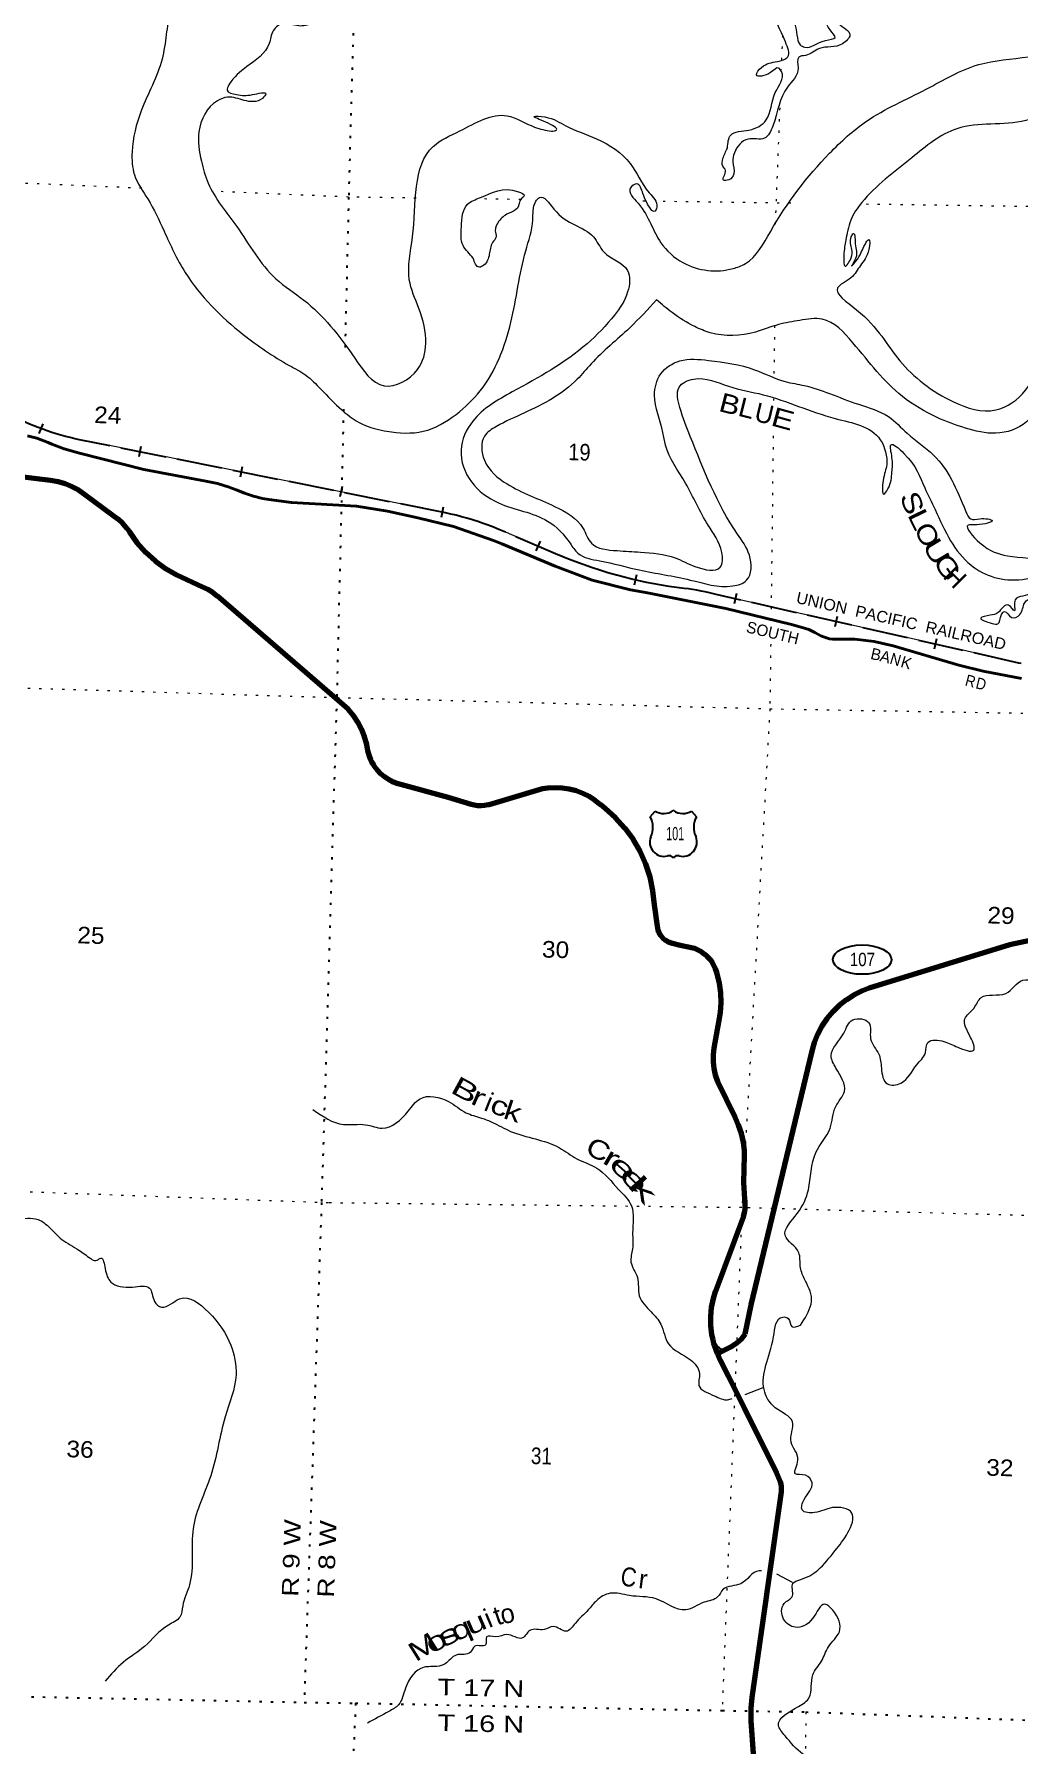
# Model space of a CAD drawing. Header units: feet. Extents: x -757852 to -501257, y -360805 to -170898.
# Drawn here: x -689330 to -678967, y -207059 to -189060 of the extents above; entities that cross this region are included whole.
import ezdxf
from ezdxf.enums import TextEntityAlignment as Align

# ---------------------------------------------------------------- set-up
doc = ezdxf.new("R2010")
doc.units = ezdxf.units.FT
doc.header["$LTSCALE"] = 80
doc.linetypes.add('DOTTED', pattern=[1.5, 0.3, -1.2])
doc.linetypes.add('LONG_DASHED', pattern=[7.5, 6, -1.5])
for name, color, linetype, lineweight in [('16', 7, 'Continuous', 25), ('17', 7, 'Continuous', 25), ('20', 7, 'Continuous', 70), ('23', 7, 'Continuous', 70), ('24', 7, 'Continuous', 25), ('26', 7, 'Continuous', 40), ('27', 7, 'Continuous', 13), ('34', 7, 'Continuous', 13), ('39', 7, 'Continuous', 13), ('41', 7, 'Continuous', 13), ('6', 7, 'DOTTED', 25), ('63', 7, 'Continuous', 25), ('7', 7, 'DOTTED', 13)]:
    doc.layers.add(name, color=color, linetype=linetype, lineweight=lineweight)

msp = doc.modelspace()

# ---------------------------------------------------------------- linework, layer by layer
at = {"layer": '16'}
for p, q in [((-682846.39, -197294.18), (-682795.08, -197235.42)), ((-682603.32, -197229.45), (-682603.6, -197229.65)), ((-682411.23, -197235.33), (-682359.84, -197294.18))]:
    msp.add_line(p, q, dxfattribs=at)
for centre, radius, start, end in [((-682704, -197077.76), 182.07, 239.97227, 303.45418), ((-682502.22, -197078.26), 181.52, 236.33975, 300.08743), ((-682502.23, -197077.76), 182.07, 236.54582, 236.59441), ((-683039.37, -197404.81), 222.05, 332.97043, 29.75871), ((-682166.87, -197404.81), 222.05, 150.24129, 207.02957), ((-682700.18, -197559.71), 151.42, 159.09177, 283.81923), ((-682506.06, -197559.71), 151.42, 256.18077, 20.90823)]:
    msp.add_arc(centre, radius, start, end, dxfattribs=at)
for centre, major_axis, start_param, end_param in [((-682644.84, -197758.53), (-19.56, 51.67), 4.95877769, 6.28318531), ((-682561.39, -197758.53), (19.56, 51.67), 0, 1.32637542)]:
    msp.add_ellipse(centre, major_axis=major_axis, ratio=0.929097, start_param=start_param, end_param=end_param, dxfattribs=at)
at = {"layer": '17'}
msp.add_ellipse((-680616.19, -198797.23), major_axis=(-309.24, 1), ratio=0.500121, dxfattribs=at)
at = {"layer": '20'}
msp.add_line((-681855.13, -203516.62), (-682022.77, -203180.27), dxfattribs=at)
for points in [[(-685718, -196803.97), (-685748.87, -196763.85), (-685760.02, -196745.72), (-685775.4, -196720.69), (-685785.75, -196695.72), (-685801.03, -196657.85), (-685818.54, -196596.72), (-685825.17, -196559.09), (-685829.59, -196534), (-685836.64, -196509.09), (-685852.64, -196452.61), (-685884.11, -196374), (-685923.62, -196299.1), (-685970.75, -196228.75), (-686024.97, -196163.71), (-686026.9, -196161.63), (-687376.07, -194992.83), (-687400.61, -194971.39), (-687450.48, -194934.38), (-687503.95, -194902.79), (-687560.43, -194876.97), (-687828.38, -194753.22), (-687945.52, -194684.45), (-688054.83, -194603.82), (-688155.12, -194512.21), (-688245.28, -194410.61), (-688324.32, -194300.15), (-688328.75, -194293.17), (-688355.52, -194256.04), (-688398.23, -194206.74), (-688445.85, -194162.18), (-688497.87, -194122.84), (-688795.68, -193901.92), (-688860.41, -193858.25), (-688930.14, -193821.12), (-689003.37, -193791.47), (-689079.3, -193769.65), (-689157.1, -193755.88), (-689503, -193715.05)], [(-682184.91, -202798.78), (-682197.57, -202742.58), (-682208.72, -202647.55), (-682209.88, -202551.87), (-682201.03, -202456.6), (-682182.27, -202362.77), (-682159.88, -202288.35), (-681864.25, -201498.83), (-681853.99, -201460.72), (-681847.77, -201421.74), (-681845.65, -201382.33), (-681847.67, -201342.91), (-681850.93, -201319.01), (-681860, -201142.05), (-681854, -200863.05), (-681855.73, -200808.29), (-681866.33, -200716.64), (-681886.44, -200626.6), (-681915.86, -200539.15), (-681954.26, -200455.26), (-682135.49, -200082.8), (-682158.26, -200014.39), (-682173.75, -199943.97), (-682181.8, -199872.32), (-682182.31, -199800.23), (-682175.29, -199728.47), (-682163.43, -199668.28), (-682125.35, -199453.7), (-682107.29, -199352.54), (-682099.9, -199250.04), (-682103.27, -199147.33), (-682117.35, -199045.54), (-682142, -198945.78), (-682146.54, -198931.22), (-682158.99, -198894.92), (-682175.54, -198859.18), (-682195.73, -198825.37), (-682219.35, -198793.85), (-682246.13, -198764.97), (-682275.79, -198739.05), (-682307.99, -198716.38), (-682342.39, -198697.19), (-682378.6, -198681.71), (-682544, -198644.05), (-682596.68, -198630.65), (-682612.14, -198627.66), (-682632.83, -198621.67), (-682652.79, -198613.55), (-682671.79, -198603.39), (-682689.62, -198591.3), (-682706.09, -198577.41), (-682721.02, -198561.88), (-682734.24, -198544.87), (-682745.61, -198526.57), (-682755.01, -198507.19), (-682762.33, -198486.92), (-682767.49, -198466.01), (-682770.44, -198444.67), (-682802.04, -198219.49), (-682817.63, -198073.85), (-682848.36, -197930.64), (-682893.89, -197791.43), (-682953.72, -197657.74), (-683027.2, -197531.04), (-683113.52, -197412.71), (-683211.74, -197304.06), (-683320.77, -197206.26), (-683367.48, -197170.19), (-683426.02, -197123.2), (-683489.15, -197082.58), (-683556.19, -197048.79), (-683626.38, -197022.19), (-683698.98, -197003.08), (-683773.17, -196991.66), (-683848.15, -196988.05), (-683923.1, -196992.3), (-683981.52, -197001.15), (-684542, -197167.05), (-684553.39, -197169.93), (-684589.11, -197176.37), (-684625.31, -197179.04), (-684661.58, -197177.92), (-684697.54, -197173.01), (-684732.79, -197164.37), (-684973, -197091.05), (-685500.44, -196949.26), (-685511.46, -196945.52), (-685558.26, -196926.21), (-685602.79, -196902.11), (-685644.55, -196873.49), (-685683.1, -196840.65), (-685718, -196803.97)], [(-682138.35, -202942.93), (-682176.54, -202835.93), (-682184.91, -202798.78)], [(-682022.77, -203180.27), (-682105.9, -203013.5), (-682138.35, -202942.93)], [(-681727, -207592.05), (-681783.42, -206809.08), (-681783.95, -206673.2), (-681773.6, -206560.96), (-681465.32, -204398.43), (-681464.54, -204391.52), (-681463.36, -204366.06), (-681464.85, -204340.62), (-681468.99, -204315.48), (-681475.73, -204290.9), (-681485.01, -204267.17), (-681515, -204199.05), (-681855.13, -203516.62)]]:
    msp.add_lwpolyline(points, dxfattribs=at)
at = {"layer": '23'}
for points in [[(-681846.14, -202734.73), (-681785.7, -202431.16), (-681143.38, -199761.16), (-681117.36, -199668.93), (-681081.83, -199579.93), (-681037.2, -199495.13), (-680983.95, -199415.46), (-680922.66, -199341.79), (-680854.01, -199274.93), (-680778.75, -199215.62), (-680697.69, -199164.49), (-680611.74, -199122.12), (-680540.85, -199095.1), (-679060.43, -198639.15), (-678667, -198553.51)], [(-682138.35, -202942.93), (-681999.74, -202870.3), (-681935.18, -202828.63), (-681885.19, -202786.95), (-681846.14, -202734.73)]]:
    msp.add_lwpolyline(points, dxfattribs=at)
at = {"layer": '24'}
for points in [[(-682184.91, -202798.78), (-682145.51, -202861.97), (-682116.36, -202886.97), (-682089.28, -202899.47), (-682047.49, -202901.16)], [(-682094.35, -203032.72), (-682110.11, -202968.24), (-682108.03, -202949.48), (-682092.92, -202922.04)]]:
    msp.add_lwpolyline(points, dxfattribs=at)
at = {"layer": '26'}
msp.add_lwpolyline([(-678937.49, -195840.4), (-679340.85, -195762.29), (-679597.1, -195699.38), (-680289.38, -195495.16), (-680489.48, -195450.41), (-680693.15, -195426.83), (-680898.18, -195424.67), (-680903.69, -195424.91), (-680929.05, -195424.16), (-680960.98, -195420.21), (-680992.32, -195412.94), (-681022.73, -195402.43), (-681051.88, -195388.81), (-681112.65, -195353.73), (-681178.21, -195324.46), (-681246.47, -195302.2), (-681359, -195270.05), (-682051, -195104.05), (-682876, -194938.05), (-683054.9, -194906.45), (-683457.94, -194803.53), (-683848, -194659.05), (-684410, -194424.05), (-684495.61, -194387.56), (-684916, -194239.05), (-685291, -194149.05), (-685613, -194080.05), (-685937.73, -194027.41), (-686623, -193987.05), (-686861.88, -193955.16), (-686925.93, -193945.11), (-687022.19, -193921.34), (-687115.43, -193887.63), (-687194, -193856.05), (-687243.21, -193838.8), (-687279.8, -193824.62), (-687400.88, -193787.02), (-687525.23, -193762.28), (-688176, -193640.05), (-688855.18, -193467.81), (-689014.83, -193423.16), (-689143.37, -193373.51), (-689183.45, -193355.6), (-689303.44, -193311.8), (-689402.35, -193287.04)], dxfattribs=at)
at = {"layer": '34'}
for p, q in [((-685000.43, -194095.22), (-688854.79, -193326.01)), ((-683819, -194537.05), (-684440.42, -194269.38)), ((-678967.34, -195675.57), (-682153.96, -194954.89))]:
    msp.add_line(p, q, dxfattribs=at)
for centre, radius, start, end in [((-688259.85, -190516.18), 2872.12, 242.81551, 258.04505), ((-685722.07, -197403.09), 3385.67, 67.75597, 77.6932), ((-681801.2, -189692.03), 5248.4, 247.38974, 254.51541), ((-681962.8, -190327.18), 4593.18, 254.34294, 263.4216), ((-682808.97, -197444.24), 2574.09, 75.25817, 82.85958)]:
    msp.add_arc(centre, radius, start, end, dxfattribs=at)
at = {"layer": '39'}
for p, q in [((-681266.4, -202641.72), (-681228.62, -202588.58)), ((-681845.75, -203372.33), (-681656.72, -203299.63)), ((-681348.04, -205350.76), (-681512.3, -205264.91))]:
    msp.add_line(p, q, dxfattribs=at)
for points in [[(-678220, -187600.05), (-678127, -187502.05), (-677975, -187387.05), (-677912, -187439.05), (-677969, -187524.05), (-677995, -187588.05), (-677929, -187608.05), (-677826, -187524.05), (-677740, -187539.05), (-677675, -187646.05), (-677551, -187677.05), (-677596, -187698.05), (-677701, -187665.05), (-677775, -187584.05), (-677864, -187602.05), (-677931, -187691.05), (-677992, -187642.05), (-678017, -187583.05), (-677966, -187498.05), (-678006, -187477.05), (-678070, -187540.05), (-678171, -187641.05), (-678265, -187615.05), (-678431, -187501.05), (-678558, -187377.05), (-678642, -187147.05), (-678785, -186954.05), (-678954, -186751.05), (-679027, -186681.05), (-679206, -186696.05), (-679598, -186824.05), (-679719, -186846.05), (-679695, -186932.05), (-679633, -187070.05), (-679637, -187130.05), (-679697, -187056.05), (-679781, -186913.05), (-679808, -186860.05), (-679945, -186864.05), (-680251, -187038.05), (-680682, -187394.05), (-681204, -187661.05), (-681576, -187888.05), (-681694, -188191.05), (-681752, -188336.05), (-681502, -188673.05), (-681302, -189067.05), (-681267, -189173.05), (-681221, -189196.05), (-681002, -189126.05), (-680901, -189095.05), (-680953, -189015.05), (-680998, -188903.05), (-680944, -188699.05), (-680810, -188445.05), (-680651, -188375.05), (-680496, -188501.05), (-680351, -188577.05), (-680169, -188546.05), (-680177, -188453.05), (-680237, -188365.05), (-680158, -188218.05), (-680177, -188105.05), (-680077, -188054.05), (-679957, -187991.05), (-679927, -188020.05), (-680036, -188103.05), (-680094, -188156.05), (-680075, -188251.05), (-680174, -188371.05), (-680113, -188487.05), (-680168, -188629.05), (-680323, -188636.05), (-680513, -188542.05), (-680704, -188462.05), (-680829, -188568.05), (-680929, -188820.05), (-680864, -188949.05), (-680745, -189067.05), (-680822, -189161.05), (-681065, -189211.05), (-681214, -189283.05), (-681283, -189301.05), (-681290, -189416.05), (-681402, -189616.05), (-681556, -190026.05), (-681644, -190154.05), (-681816, -190164.05), (-681961, -190308.05), (-681977, -190404.05), (-681967, -190530.05), (-682019, -190592.05), (-682075, -190595.05), (-682054, -190493.05), (-682083, -190448.05), (-682081, -190369.05), (-682034, -190258.05)], [(-689625.18, -187576.2), (-689256, -187406.05), (-688762, -187263.05), (-688360, -187289.05), (-687881, -187492.05), (-687561, -187745.05), (-687534, -188100.05), (-687666, -188396.05), (-687897, -188832.05), (-687940, -189064.05), (-687985, -189323.05), (-688204, -189866.05), (-688300, -190298.05), (-688275, -190540.05), (-688135, -190794.05), (-687964, -191131.05), (-687741, -191568.05), (-687130, -192219.05), (-686645, -192545.05), (-686473, -192647.05), (-686312, -192796.05), (-685842, -193178.05), (-685619, -193237.05), (-685235, -193238.05), (-684890, -193060.05), (-684635, -192812.05), (-684313, -192091.05), (-684157, -191340.05), (-684082, -191014.05), (-684050, -190818.05), (-684013, -190779.05), (-683861, -190900.05), (-683639, -191067.05), (-683445, -191192.05), (-683335, -191350.05), (-683087, -191546.05), (-683084, -191772.05), (-683223, -192015.05), (-683511, -192317.05), (-684298, -192824.05), (-684715, -193132.05), (-684838, -193436.05), (-684727, -193771.05), (-684445, -193991.05), (-683926, -194183.05), (-683689, -194417.05), (-683608, -194522.05), (-683377, -194601.05), (-682963, -194697.05), (-682425, -194803.05), (-681977, -194865.05), (-681832, -194806.05), (-681803, -194542.05), (-681929, -194319.05), (-682425, -193292.05), (-682535, -192987.05), (-682543, -192775.05), (-682390, -192689.05), (-682022, -192764.05), (-681658, -192853.05), (-680899, -193104.05), (-680425, -193327.05), (-680358, -193589.05), (-680395, -193757.05), (-680387, -193898.05), (-680345, -193845.05), (-680302, -193669.05), (-680302, -193514.05), (-680312, -193379.05), (-680176, -193471.05), (-679957, -193834.05), (-679849, -194062.05), (-679685, -194391.05), (-679471, -194645.05), (-678928, -194797.05), (-678523, -194833.05), (-678495, -194892.05), (-678727, -194917.05), (-678925, -194972.05), (-679005, -195010.05), (-679014, -195129.05), (-679075, -195066.05), (-679186, -195146.05), (-679269, -195174.05), (-679368, -195205.05), (-679249, -195259.05), (-679187, -195265.05), (-679150, -195167.05), (-679119, -195136.05), (-679044, -195196.05), (-678957, -195166.05), (-678907, -195045.05), (-678672, -194977.05), (-678424, -194946.05), (-678373, -194841.05), (-678307, -194795.05), (-678023, -194783.05)], [(-683887, -190082.05), (-683834, -190067.05), (-683946, -189986.05), (-684067, -189926.05), (-683955, -189931.05), (-683736, -190024.05), (-683412, -190160.05), (-683058, -190420.05), (-682857, -190729.05), (-682777, -190881.05), (-682796, -190922.05), (-682884, -190831.05), (-682924, -190736.05), (-682989, -190635.05), (-683053, -190676.05), (-682975, -190839.05), (-682735, -191254.05), (-682498, -191466.05), (-681975, -191526.05), (-681845, -191473.05), (-681582, -191138.05), (-680959, -190313.05), (-680570, -189976.05), (-679941, -189638.05), (-679389, -189380.05), (-678865, -189298.05), (-678557, -189269.05), (-678395, -189285.05), (-678051, -189162.05), (-677686, -188849.05), (-677084, -188435.05), (-676497, -188303.05), (-676244, -188317.05), (-676066, -188370.05), (-675973, -188356.05), (-675861, -188422.05), (-675530, -188385.05), (-674837, -188417.05), (-674232, -188433.05), (-673630, -188170.05), (-673460, -188145.05), (-673358, -188168.05), (-672983, -188195.05), (-672705, -188317.05), (-672468, -188346.05), (-672461, -188387.05), (-672390, -188425.05), (-672220, -188317.05), (-671641, -187877.05), (-671505, -187551.05), (-671402.04, -187263.32)], [(-682034, -190258.05), (-681999, -190122.05), (-681807, -190069.05), (-681625, -189962.05), (-681530, -189675.05), (-681464, -189453.05), (-681495, -189416.05), (-681581, -189464.05), (-681728, -189488.05), (-681674, -189409.05), (-681507, -189347.05), (-681399, -189298.05), (-681423, -189142.05), (-681590, -188803.05), (-681958, -188354.05), (-682398, -188082.05), (-682604, -188018.05), (-682994, -187829.05), (-683408, -187747.05), (-683792, -187651.05), (-684580, -187579.05), (-684837, -187575.05), (-685220, -187518.05), (-685603, -187561.05), (-685970, -187760.05), (-686243, -188024.05), (-686297, -188127.05), (-686116, -188132.05), (-685805, -188083.05), (-685494, -187979.05), (-685258, -187950.05), (-685003, -187812.05), (-684808, -187826.05), (-684615, -188050.05), (-684148, -188442.05), (-684030, -188486.05), (-683813, -188609.05), (-683555, -188743.05), (-683394, -188804.05), (-683199, -188808.05), (-683038, -188873.05), (-683065, -188920.05), (-683242, -188851.05), (-683437, -188835.05), (-683592, -188780.05), (-683792, -188722.05), (-684057, -188586.05), (-684243, -188452.05), (-684588, -188232.05), (-684779, -187945.05), (-684955, -187908.05), (-685212, -188013.05), (-685585, -188127.05), (-686022, -188226.05), (-686276, -188242.05), (-686433, -188391.05), (-686528, -188555.05), (-686738, -188742.05), (-686763, -188846.05), (-686635, -188914.05), (-686482, -188915.05), (-686377, -188839.05), (-686274, -188832.05), (-686299, -188868.05), (-686406, -188945.05), (-686546, -188973.05), (-686702, -188945.05), (-686815, -189024.05), (-686857, -189158.05), (-687091, -189401.05), (-687281, -189594.05), (-687301, -189650.05), (-687202, -189695.05), (-687033, -189696.05), (-686892, -189688.05), (-686929, -189735.05), (-687119, -189756.05), (-687295, -189723.05), (-687402, -189760.05), (-687597, -190088.05), (-687571, -190395.05), (-687499, -190627.05), (-687199, -191084.05), (-686786, -191633.05), (-686494, -191857.05), (-685957, -192468.05), (-685647, -192759.05), (-685295, -192588.05), (-685208, -192315.05), (-685282, -191946.05), (-685382, -191643.05), (-685348, -191193.05), (-685130, -190240.05), (-684850, -190077.05), (-684352, -189918.05), (-684064, -190037.05), (-683887, -190082.05)], [(-665001, -193008.05), (-665419, -192871.05), (-665613, -192735.05), (-665875, -192548.05), (-666011, -192442.05), (-666224, -192232.05), (-666677, -191563.05), (-666879, -191089.05), (-666984, -190595.05), (-667168, -190334.05), (-667654, -190038.05), (-668014, -189965.05), (-668355, -189945.05), (-668687, -189801.05), (-668856, -189754.05), (-668895, -189779.05), (-668852, -189899.05), (-668835, -190071.05), (-668886, -190172.05), (-668977, -190173.05), (-668969, -190105.05), (-668932, -190029.05), (-668987, -189815.05), (-669057, -189678.05), (-669319, -189543.05), (-670311, -189298.05), (-670802, -189286.05), (-671310, -189265.05), (-672020, -189078.05), (-672686, -188859.05), (-673139, -188687.05), (-673666, -188602.05), (-674274, -188721.05), (-674724, -188891.05), (-675314, -189233.05), (-675431, -189308.05), (-675359, -189378.05), (-675046, -189325.05), (-674701, -189307.05), (-674081, -189339.05), (-673822, -189298.05), (-673570, -189337.05), (-673401, -189471.05), (-673198, -189623.05), (-672968, -189876.05), (-672734, -190208.05), (-672505, -190491.05), (-672484, -190610.05), (-672495, -190648.05), (-672617, -190413.05), (-672920, -190088.05), (-673163, -189792.05), (-673385, -189608.05), (-673548, -189420.05), (-673711, -189359.05), (-673905, -189390.05), (-674096, -189449.05), (-674510, -189379.05), (-675042, -189410.05), (-675392, -189476.05), (-675754, -189542.05), (-676403, -189701.05), (-677093, -189780.05), (-677396, -189823.05), (-678322, -189911.05), (-678686, -189909.05), (-678894, -189967.05), (-679619, -190055.05), (-680094, -190360.05), (-680620, -190832.05), (-680736, -191018.05), (-680788, -191225.05), (-680809, -191390.05), (-680796, -191501.05), (-680733, -191414.05), (-680724, -191324.05), (-680731, -191191.05), (-680708, -191157.05), (-680689, -191265.05), (-680683, -191412.05), (-680727, -191499.05), (-680663, -191422.05), (-680586, -191272.05), (-680547, -191220.05), (-680545, -191325.05), (-680635, -191494.05), (-680735, -191624.05), (-680875, -191730.05), (-680674, -191961.05), (-680219, -192498.05), (-679654, -192929.05), (-679210, -193014.05), (-678898, -192807.05), (-678691, -192155.05), (-678634, -191505.05), (-678512, -190892.05), (-678452, -190675.05)], [(-684708.79, -191420.08), (-684711, -191417.05), (-684817, -191283.05), (-684834, -191087.05), (-684771, -190850.05), (-684634, -190779.05), (-684234, -190718.05), (-684173, -190760.05), (-684202, -190790.05), (-684245, -190889.05), (-684341, -190947.05), (-684440, -191028.05), (-684477, -191128.05), (-684469, -191192.05), (-684505, -191252.05), (-684540, -191376.05), (-684598, -191491.05), (-684645, -191511.05), (-684711, -191417.05)], [(-675535, -191622.05), (-675676, -191768.05), (-675714, -191842.05), (-675679, -191889.05), (-675788, -191892.05), (-675944, -192069.05), (-676177, -192215.05), (-676438, -192348.05), (-676750, -192480.05), (-677090, -192440.05), (-677289, -192376.05), (-677412, -192288.05), (-677733, -191786.05), (-677889, -191393.05), (-678079, -190927.05), (-678184, -190873.05), (-678280, -190933.05), (-678344, -191124.05), (-678382, -191413.05), (-678343, -191646.05), (-678496, -192454.05), (-678741, -192945.05), (-678888, -193140.05), (-679209, -193259.05), (-679529, -193204.05), (-679827, -193093.05), (-680193, -192871.05), (-680714, -192306.05), (-681037, -192058.05), (-681272, -192071.05), (-681495, -192115.05), (-681740, -192194.05), (-682215, -192201.05), (-682378, -192136.05), (-682615, -191990.05), (-682780, -191855.05)], [(-682780, -191855.05), (-683062, -192149.05), (-683469, -192529.05), (-683614, -192690.05), (-684171, -193045.05), (-684465, -193187.05), (-684591, -193290.05), (-684592, -193542.05), (-684353, -193792.05), (-683853, -194028.05), (-683554, -194260.05), (-683466, -194415.05), (-683195, -194494.05), (-682950, -194509.05), (-682584, -194571.05), (-682365, -194664.05), (-682110, -194668.05), (-682093, -194513.05), (-682238, -194225.05), (-682475, -193784.05), (-682685, -193383.05), (-682713, -193251.05), (-682801, -192858.05), (-682736, -192635.05), (-682535, -192498.05), (-682233, -192492.05), (-681748, -192591.05), (-681425, -192715.05), (-681225, -192757.05), (-680960, -192841.05), (-680654, -192954.05), (-680338, -193084.05), (-680142, -193259.05), (-679865, -193488.05), (-679525, -194081.05), (-679473, -194161.05), (-679379, -194158.05), (-679247, -194178.05), (-679409, -194222.05), (-679501, -194227.05), (-679376, -194412.05), (-679088, -194547.05), (-678631, -194592.05), (-678045, -194553.05), (-677916, -194405.05), (-677951, -194286.05), (-678091, -194054.05), (-678142, -193805.05), (-678155, -193609.05), (-677963, -193512.05), (-677840, -193427.05), (-677842, -193290.05), (-677754, -193231.05), (-677643, -193232.05), (-677611, -193138.05), (-677628, -193041.05), (-677707, -192988.05), (-677715, -192926.05), (-677597, -193016.05), (-677513, -193103.05), (-677524, -193191.05), (-677536, -193271.05), (-677746, -193299.05), (-677751, -193392.05), (-677736, -193503.05), (-678033, -193655.05), (-678073, -193781.05), (-678016, -194040.05), (-677830, -194269.05), (-677831, -194456.05), (-677891, -194531.05), (-677854, -194576.05), (-677718, -194516.05), (-677332, -194432.05), (-677023, -194330.05), (-676858, -194122.05), (-676655, -194107.05), (-676508, -193979.05), (-676474, -193758.05), (-676516, -193765.05), (-676673, -193821.05), (-676784, -193778.05), (-676744, -193624.05), (-676708, -193564.05), (-676604, -193511.05), (-676582, -193471.05), (-676681, -193459.05), (-676728, -193425.05), (-676717, -193391.05), (-676609, -193418.05), (-676539, -193430.05), (-676545, -193563.05), (-676677, -193620.05), (-676718, -193711.05), (-676644, -193782.05), (-676530, -193735.05), (-676447, -193648.05)], [(-681228.62, -202588.58), (-681147.5, -202367.81), (-681225.18, -202152.18), (-681267.41, -202024.14), (-681283.07, -201880.84), (-681426.05, -201699.39), (-681298.43, -201467.99), (-681182.35, -201220.15), (-681103.99, -200828.31), (-680953.49, -200571.47), (-680894.26, -200343.99), (-680802.97, -200183.89), (-680891.82, -199939.75), (-680941.95, -199807.44), (-680810.19, -199572.15), (-680713.44, -199430.32), (-680545.74, -199461.67), (-680526.88, -199631.22), (-680441.45, -199790.77), (-680413.94, -199940.48), (-680350.76, -200105.37), (-680209.91, -200095.66), (-680041.33, -199903.75), (-679951.04, -199775.8), (-679923.68, -199670.03), (-679754.68, -199659.18), (-679609.97, -199719.99), (-679442.21, -199749.32), (-679474.22, -199615.57), (-679534.4, -199418.58), (-679438.59, -199306.89), (-679364.9, -199196.53), (-679104.51, -199152.3), (-678925.57, -199015.03), (-678682.53, -199012.5), (-678568.68, -198837), (-678342.95, -198809.8), (-678169.6, -198658.27), (-678037.8, -198746.85), (-677968.75, -198851.57), (-677891.78, -198829.82), (-677746, -198920.84), (-677721.45, -199036.26), (-677684.49, -199139.99), (-677544.32, -199152.38), (-677515.39, -199060.75), (-677432.5, -198912.45), (-677315.44, -198958.32), (-677180.46, -199008.77), (-677096.89, -199033.49), (-677018.63, -199100.28), (-676897.05, -198999.45), (-676799.74, -198839.53), (-676897.25, -198745.99), (-677078.07, -198684.06), (-677180.21, -198610.49), (-677134.36, -198491.22), (-676722.47, -198523.43), (-676325.08, -198456.77), (-676053.59, -198540.81), (-676042.22, -198627.66), (-675924.63, -198591.07), (-675787.62, -198510.83), (-675682.79, -198562.36), (-675611.87, -198606.8), (-675593.11, -198649.62), (-675520.75, -198712.21), (-675510.16, -198889.56), (-675612.74, -199025.17), (-675688.06, -199123.42), (-675574.13, -199205.4), (-675320.69, -199386.25), (-675119.07, -199424.68), (-674942.45, -199297.39), (-674861.47, -199275.76), (-674814.54, -199381.82), (-674919.71, -199471.09), (-674949.59, -199528.5), (-674756.68, -199588.79), (-674536.37, -199672.06), (-674360.1, -199621.2), (-674182.35, -199522.11), (-674046.33, -199474.02), (-673965.18, -199577.11), (-673957.73, -199726.2), (-673910.4, -199753.82), (-673727.29, -199741.39), (-673544.45, -199672.63), (-673548.07, -199529.69), (-673628.27, -199460.83), (-673626.49, -199338.18), (-673375.61, -199341.93), (-673236.03, -199438.79), (-673119.41, -199498.73), (-672980.52, -199617.69), (-672983.52, -199844.9), (-672910.17, -200070.46)], [(-686397.03, -200374.6), (-686074.58, -200531.43), (-685841.75, -200534.63), (-685666.15, -200570.24), (-685393.58, -200391.62), (-685269.06, -200260.7), (-684968.77, -200290.12), (-684785.68, -200408.45), (-684622.74, -200463.79), (-684507.69, -200509.59), (-684315.83, -200604.05), (-683803.11, -200776.84), (-683617.96, -200893.21), (-683410.11, -200990.18), (-683180.1, -201214.55), (-683044.89, -201387.71), (-683031.64, -201673.76), (-683032.71, -201838.68), (-683049.09, -201978.98), (-682981.84, -202141.99), (-682961.65, -202333.71), (-682836.41, -202504.55), (-682735.94, -202632.38), (-682654.01, -202840.1), (-682422.26, -203008.21), (-682328.37, -203153.94), (-682334.16, -203276.46), (-682172.89, -203386.06), (-682031.64, -203428.66), (-681982.48, -203415.82)], [(-690037.22, -201220.59), (-689833.92, -201390.52), (-689763.37, -201447.02), (-689516.73, -201523.06), (-689290.11, -201532.09), (-689166.27, -201618.4), (-689039.54, -201741.01), (-688860.28, -201853.18), (-688734.56, -201943.57), (-688682.96, -201963.28), (-688630, -201938.77), (-688583.2, -202048.84), (-688523.29, -202189.5), (-688296.02, -202242.81), (-688115.6, -202252.42), (-688063.72, -202392.83), (-687989.29, -202453.47), (-687799.81, -202364.8), (-687494.97, -202507.01), (-687260.72, -202854.22), (-687206.08, -203165.69), (-687320.1, -203606.71), (-687471.8, -204227.6), (-687657.55, -204781.06), (-687695.98, -205375.28), (-687767.06, -205596.36), (-687796.8, -205714.12), (-687917.89, -205798.88), (-688169.82, -206024.41), (-688391.81, -206190.52), (-688584.71, -206389.72)], [(-680182.06, -215201.84), (-680269.34, -215091.94), (-680563.14, -214982.26), (-680676.07, -214868.12), (-680747.79, -214654.68), (-680644.02, -214545.25), (-680431.62, -214559.88), (-680247.34, -214509.27), (-680195.32, -214450.54), (-680341.47, -214371.58), (-680434.72, -214270.12), (-680365.51, -214109.33), (-680229.63, -213805.78), (-680265.88, -213744.31), (-680526.22, -213786.53), (-680715.3, -213732.39), (-680921.22, -213573.13), (-680948.17, -213405.33), (-680781.7, -213281.75), (-680501.17, -213105.39), (-680446.32, -212889.84), (-680512.66, -212827.44), (-680749.79, -212898.54), (-680933.87, -212812.37), (-680964.23, -212559.99), (-680787.74, -212436.72), (-680595.01, -212307.92), (-680504.72, -211984.84), (-680652.86, -211775.07), (-680784.72, -211688.51), (-680930.31, -211591.47), (-680975.06, -211415.08), (-680857.86, -211131.06), (-680850.15, -210946.23), (-681064.51, -210865.16), (-681218.19, -210769.88), (-681115.86, -210642.3), (-680913.66, -210531.9), (-681084.28, -210399.88), (-681181.6, -210300.31), (-681190.28, -210191.42), (-681006.12, -209949.71), (-680967.49, -209804.06), (-681024.96, -209649.4), (-681075.46, -209529.15), (-681077.45, -209398.34), (-681224.05, -209269.08), (-681344.23, -209064.2), (-681293.62, -208920.94), (-681155.51, -208740.16), (-680982.06, -208520.24), (-680987.69, -208182.12), (-681110.37, -208188.38), (-681244.73, -208117.83), (-681299.02, -207925.05), (-681179.07, -207812.1), (-681010.76, -207563.86), (-681036.99, -207307.58), (-681239.14, -207156.49), (-681427.96, -206963.56), (-681496.89, -206854.81), (-681285.94, -206656.17), (-681172.57, -206561.12), (-681135.09, -206322.9), (-681044.3, -206178.88), (-680971.38, -206028.26), (-680856.02, -205868.9), (-680923.36, -205643.53), (-681007.69, -205578.56), (-681138.92, -205731.39), (-681320.43, -205822.32), (-681442.26, -205736.07), (-681437.24, -205573.29), (-681350.38, -205491.5), (-681344.27, -205358.92), (-681272.88, -205322.92), (-681080.97, -205220.24), (-680901.99, -205016.59), (-680765.58, -204825.69), (-680725.09, -204619.76), (-680928.15, -204563.18), (-681116.51, -204615.67), (-681246.16, -204587.52), (-681226.7, -204477.48), (-681142.94, -204301.05), (-681212.8, -204222.45), (-681318.75, -204207.1), (-681292.22, -204063.09), (-681364.68, -203873.77), (-681350.02, -203658.98), (-681530.23, -203512.59), (-681648.83, -203321.84), (-681549.34, -202765.71), (-681452.55, -202557.5), (-681394.81, -202573.37), (-681357.29, -202659.02), (-681266.4, -202641.72)], [(-681676.01, -205226.99), (-681701.64, -205227.15), (-681892.61, -205364.06), (-682079.15, -205422.64), (-682137.86, -205503.3), (-682280.15, -205559.23), (-682473.39, -205639.74), (-682785.05, -205523.47), (-683065.09, -205488.64), (-683269.15, -205464.21), (-683412.12, -205542.25), (-683499.47, -205640.12), (-683634.27, -205778.77), (-683731.29, -205864.27), (-683868.28, -205813.76), (-683963.62, -205845), (-684112.5, -205854.46), (-684191.27, -205934.5), (-684354.78, -205897.24), (-684474.06, -205923.72), (-684568.41, -205922.81), (-684579.04, -206006.96), (-684693.94, -206021.51), (-684738.06, -206084.51), (-684887.56, -206114.07), (-685004.88, -206206.99), (-685091.33, -206234.1), (-685227.07, -206242.96), (-685422.43, -206463.6), (-685496.1, -206638.33), (-685596.63, -206707.63), (-685821.26, -206829.41)]]:
    msp.add_spline(points, degree=3, dxfattribs=at)
at = {"layer": '6'}
for points in [[(-685949.92, -188211.07), (-686021, -190774.05), (-686058.54, -192354.93)], [(-686073.97, -193005.04), (-686146, -196039.05), (-686306, -201352.05), (-686489, -206612.05)], [(-690197.59, -206535.53), (-686489, -206612.05), (-685947, -206620.05), (-682090, -206698.05), (-681208, -206713.05), (-676758, -206877.05), (-675778, -206911.05), (-671465, -207047.05), (-670438, -207070.05), (-666072, -207125.05), (-664978, -207140.05), (-660757, -207184.05), (-659609, -207211.05), (-658834, -207225.05)], [(-685947, -206620.05), (-686178, -211741.05), (-686344.12, -217065.75)]]:
    msp.add_lwpolyline(points, dxfattribs=at)
at = {"layer": '63'}
for p, q in [((-689241.1, -193158.44), (-689279.93, -193262.02)), ((-688206.34, -193398.2), (-688227.99, -193506.68)), ((-687142.06, -193613.26), (-687163.7, -193721.73)), ((-686090.07, -193820.55), (-686111.72, -193929.02)), ((-685025.79, -194035.6), (-685047.44, -194144.08)), ((-684006.34, -194395.26), (-684050.1, -194496.85)), ((-682992.06, -194748.55), (-683016.58, -194856.41)), ((-681938.9, -194946), (-681963.3, -195053.89)), ((-680880.43, -195188.06), (-680904.83, -195295.94)), ((-679834.06, -195422.03), (-679858.46, -195529.91))]:
    msp.add_line(p, q, dxfattribs=at)
at = {"layer": '63', "linetype": 'LONG_DASHED'}
for points in [[(-689240.53, -193216.97), (-689287.32, -193199.43), (-689334.22, -193180.98), (-689380.39, -193161.81), (-689426.42, -193142.08), (-689472.24, -193121.22), (-689517.3, -193099.63), (-689562.18, -193077.21), (-689572.54, -193072.01), (-689785.93, -192936.4)], [(-678941.95, -195682.95), (-678967.59, -195676.64), (-682154.22, -194955.96), (-682180.3, -194949.09), (-682224.11, -194938.67), (-682267.74, -194928.81), (-682311.71, -194919.66), (-682356.07, -194911.51), (-682400.24, -194903.91), (-682444.5, -194897.06), (-682489.15, -194891.21), (-682568.95, -194881.55), (-682648.11, -194870.11), (-682727.09, -194857.29), (-682806.44, -194843.52), (-682885.12, -194827.98), (-682963.18, -194811.11), (-683041.6, -194793.28), (-683119.35, -194773.67), (-683196.47, -194752.76), (-683202.71, -194750.99), (-683291.09, -194725.95), (-683378.42, -194699.04), (-683465.33, -194670.61), (-683552.46, -194641.03), (-683638.52, -194609.55), (-683723.65, -194576.7), (-683809.03, -194542.7), (-683819.44, -194538.06), (-684440.84, -194270.4), (-684495.79, -194248.29), (-684550.94, -194227.56), (-684606.47, -194207.78), (-684662.58, -194188.48), (-684718.87, -194170.58), (-684775.25, -194153.74), (-684832.19, -194137.4), (-684889.33, -194122.44), (-684946.55, -194108.54), (-685000.66, -194096.3), (-688855.01, -193327.09), (-688904.15, -193316.39), (-688952.77, -193304.63), (-689001.19, -193292.02), (-689049.79, -193278.8), (-689097.87, -193264.5), (-689145.48, -193249.43), (-689193.27, -193233.73), (-689240.53, -193216.97)]]:
    msp.add_lwpolyline(points, dxfattribs=at)
at = {"layer": '7'}
for p, q in [((-681454.2, -189070.23), (-681468.44, -189436.61)), ((-681483.93, -189834.98), (-681532.03, -191072.29)), ((-688197.6, -190681.38), (-689715.72, -190616.76)), ((-684206.69, -190799.35), (-684677.73, -190792.78)), ((-682899.01, -190817.59), (-682991.89, -190816.29)), ((-681368.1, -190838.94), (-682803.79, -190818.91)), ((-678509.42, -190878.82), (-680627.82, -190849.27)), ((-681538.48, -192126.96), (-681545.05, -192672.02)), ((-681547.74, -192896.16), (-681547.95, -192914.01)), ((-681552.42, -193285.02), (-681575.94, -195239.47))]:
    msp.add_line(p, q, dxfattribs=at)
for points in [[(-685309.1, -190783.98), (-686021, -190774.05), (-687448.7, -190713.27)], [(-681578.83, -195478.99), (-681587, -196158.05), (-681877.08, -201332.86), (-682090, -206698.05)], [(-689876.43, -195926.36), (-686146, -196039.05), (-681587, -196158.05), (-677630.14, -196226.24)], [(-671243.3, -201757.59), (-671514, -201752.05), (-676636, -201555.05), (-681882, -201407.05), (-686231.81, -201356.97), (-690036.67, -201219.36)], [(-681208, -206713.05), (-681274, -211779.05), (-681320.57, -216032.28)]]:
    msp.add_lwpolyline(points, dxfattribs=at)

# ---------------------------------------------------------------- texts
at = {"layer": '16', "width": 0.6}
msp.add_text('101', height=140, dxfattribs=at).set_placement((-682583.53, -197541.22), align=Align.CENTER)
at = {"layer": '17', "width": 0.85}
msp.add_text('107', height=140, dxfattribs=at).set_placement((-680613.29, -198865.54), align=Align.CENTER)
at = {"layer": '27'}
msp.add_text('SOUTH', height=120, rotation=346.511, dxfattribs=at).set_placement((-681844.52, -195351.35))
for s, rotation, p in [('B', 347.006, (-680483.3, -195643.77)), ('A', 345.514, (-680386.31, -195668.98)), ('K', 343.684, (-680167.87, -195730.28))]:
    msp.add_text(s, height=120, rotation=rotation, dxfattribs=at).set_placement(p, align=Align.CENTER)
for s, rotation, width, p in [('N', 343.684, 0.95, (-680280.89, -195697.2)), ('R', 345.514, 0.9, (-679489.9, -195924.08)), ('D', 346.193, 0.9, (-679378.13, -195953.15))]:
    msp.add_text(s, height=120, rotation=rotation, dxfattribs=dict(at, width=width)).set_placement(p, align=Align.CENTER)
at = {"layer": '41'}
for s, rotation, width, p in [('B', 345.594, 1.2, (-682032.54, -193049.52)), ('L', 346.01, 1.1, (-681854.75, -193091.48)), ('E', 344.605, 1.3, (-681476.27, -193203.68)), ('S', 291.26, 1.3, (-680182.31, -194027.08)), ('L', 295.909, 1.4, (-680099.23, -194207.81)), ('O', 297.093, 1.2, (-680019.6, -194372.65)), ('U', 301.007, 1.4, (-679919.92, -194555.1)), ('G', 304.622, 1.35, (-679801.04, -194723.38)), ('B', 331.391, 1.55, (-684840.86, -200254.97)), ('r', 336.244, 1.45, (-684689.93, -200334.58)), ('i', 337.87, 1.05, (-684580.29, -200389.97)), ('c', 339.804, 1.35, (-684463.45, -200429.53)), ('k', 341.695, 1.3, (-684322.43, -200489.3)), ('C', 334.226, 1.25, (-683435.28, -200885.98)), ('r', 329.698, 1.65, (-683300.1, -200967.21)), ('e', 318.941, 1.85, (-683194.31, -201061.72)), ('e', 316.285, 2, (-683082.13, -201181.43)), ('k', 312.319, 2.15, (-682998.19, -201283.16)), ('C', 353.023, 0.85, (-683084.96, -205391.98)), ('u', 23.355, 1.45, (-684645.44, -205868.04)), ('i', 22.92, 1.05, (-684515.12, -205818.97)), ('t', 19.205, 1.05, (-684419.62, -205793.09)), ('M', 31.929, 1.35, (-685186.49, -206112.11)), ('o', 28.531, 1.45, (-685054.41, -206054.11)), ('s', 28.141, 1.65, (-684924.49, -205989.96)), ('q', 23.753, 1.4, (-684799.86, -205933.58))]:
    msp.add_text(s, height=200, rotation=rotation, dxfattribs=dict(at, width=width)).set_placement(p, align=Align.CENTER)
for s, rotation, p in [('U', 346.755, (-681668.52, -193149.23)), ('H', 314.972, (-679707.96, -194842.04)), ('r', 352.903, (-682933.4, -205414.59)), ('o', 12.818, (-684329.26, -205775.42))]:
    msp.add_text(s, height=200, rotation=rotation, dxfattribs=at).set_placement(p, align=Align.CENTER)
at = {"layer": '6'}
for s, rotation, width, p in [('R 9 W', 88.007, 1.25, (-686550.1, -205502.89)), ('R 8 W', 88.007, 1.25, (-686175.57, -205512.34)), ('T 17 N', 358.841, 1.3, (-685087.36, -206537.41)), ('T 16 N', 358.841, 1.3, (-685088.1, -206913.2))]:
    msp.add_text(s, height=175, rotation=rotation, dxfattribs=dict(at, width=width)).set_placement(p)
at = {"layer": '63', "width": 1.05}
msp.add_text('UNION  PACIFIC  RAILROAD', height=120, rotation=347.257, dxfattribs=at).set_placement((-681318.21, -195043.07))
at = {"layer": '7'}
for s, width, p in [('24', 1.1, (-688701, -193151.05)), ('19', 0.9, (-683711, -193541.05)), ('29', 1.1, (-679299.89, -198415.7)), ('25', 1.1, (-688878.63, -198625.16)), ('30', 1.1, (-683988.13, -198774.22)), ('36', 1.1, (-688992.9, -204032.04)), ('31', 0.85, (-684105, -204103.84)), ('32', 1.1, (-679311.7, -204226.25))]:
    msp.add_text(s, height=175, rotation=358.359, dxfattribs=dict(at, width=width)).set_placement(p)

doc.saveas('drawing.dxf')
